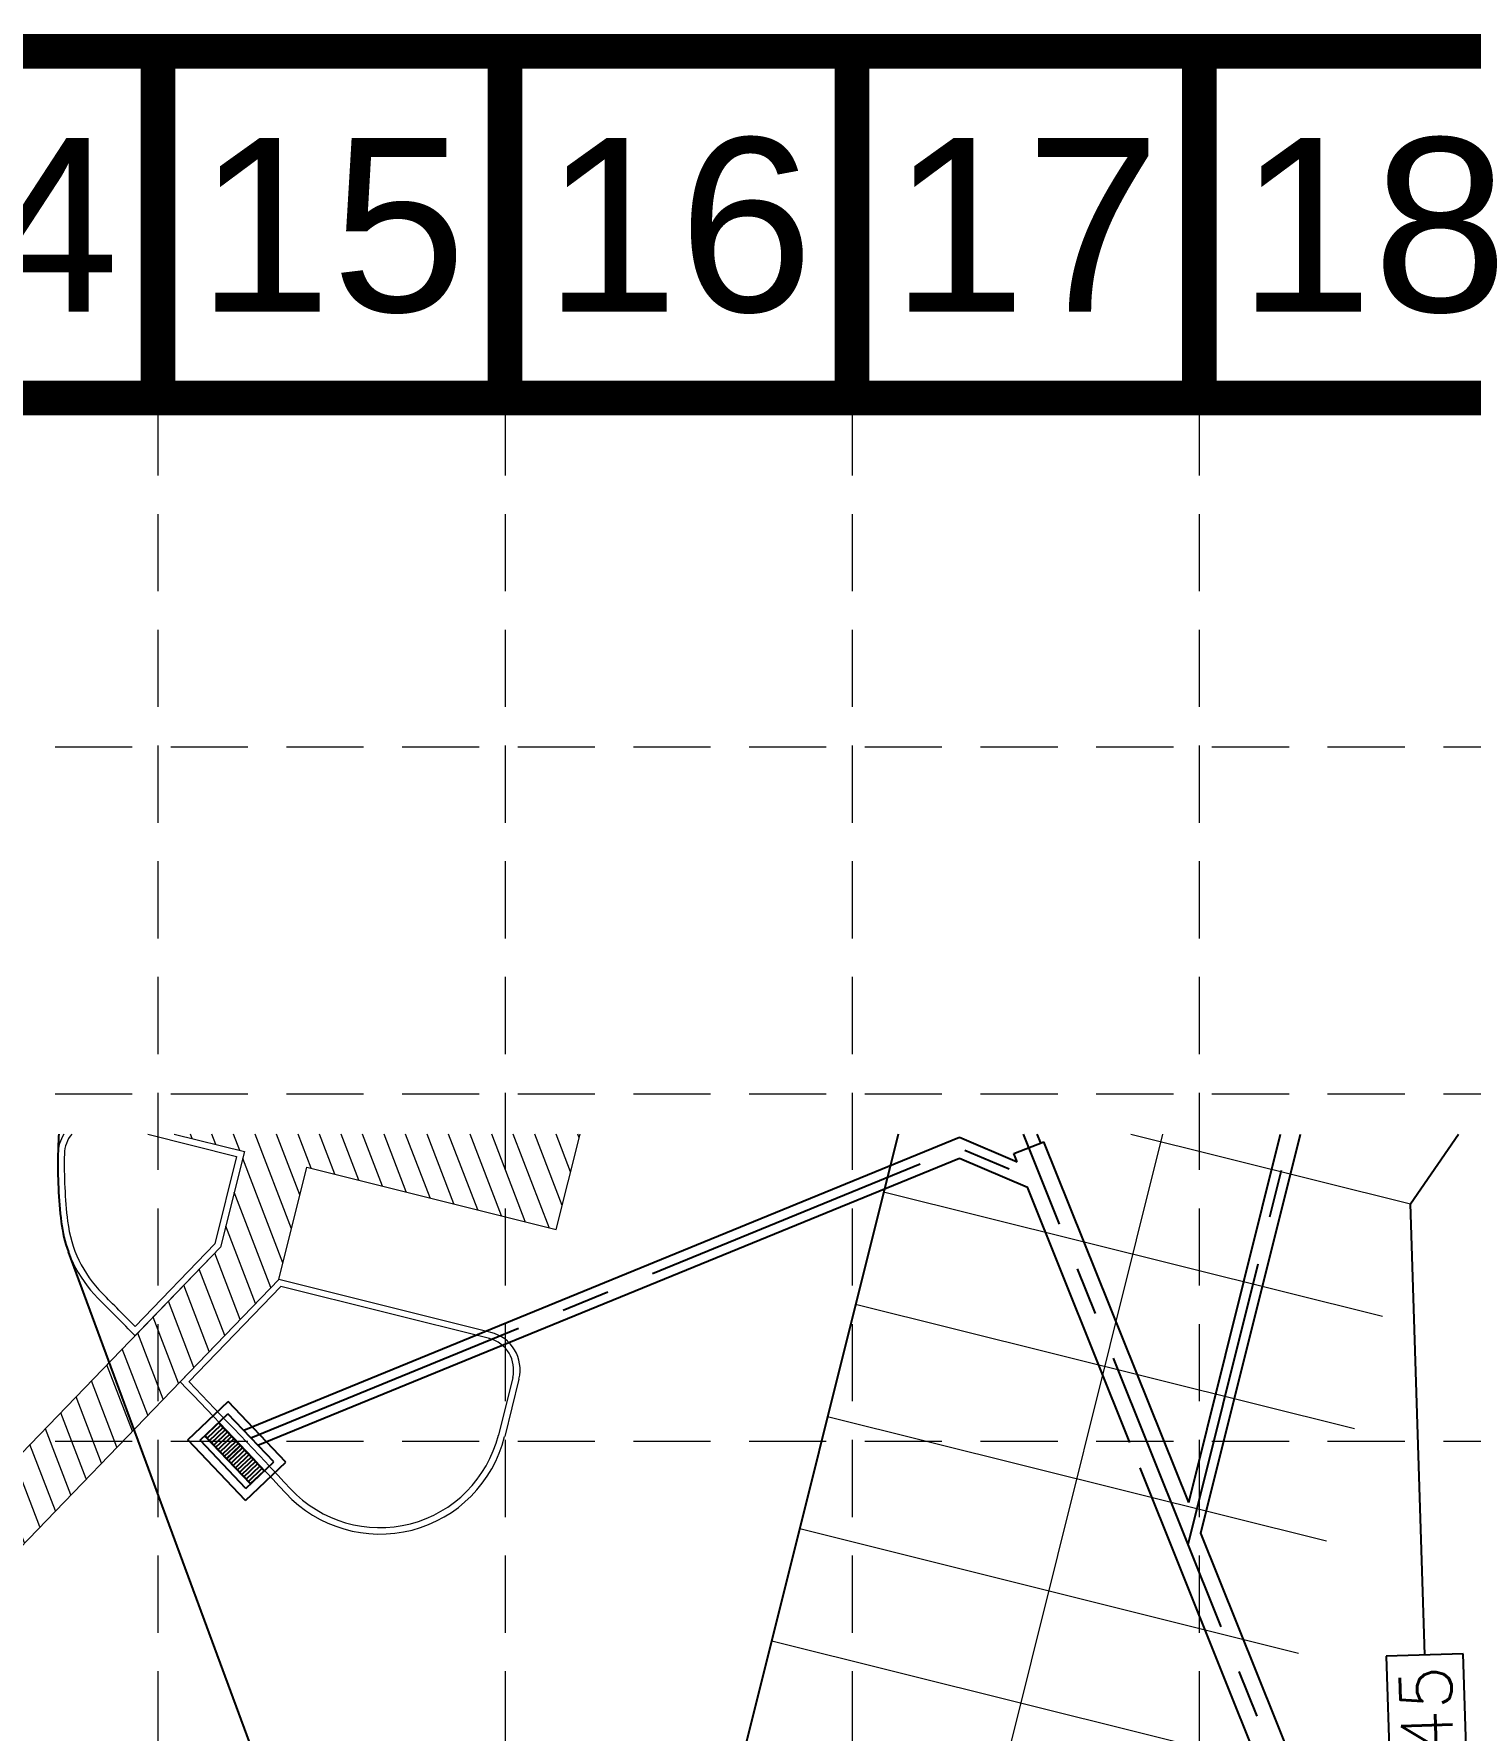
# Model space of a CAD drawing. Header units: feet. Extents: x 2597001 to 2598732, y 7017887 to 7019952.
# Drawn here: x 2597397.7 to 2597509.4, y 7018838 to 7018970 of the extents above; entities that cross this region are included whole.
import ezdxf
from ezdxf.enums import TextEntityAlignment as Align

# ---------------------------------------------------------------- set-up
doc = ezdxf.new("R2010")
doc.units = ezdxf.units.FT
doc.header["$LTSCALE"] = 30
doc.header["$MEASUREMENT"] = 0
doc.linetypes.add('18358A-BASE-GRAD$0$CENTER2', pattern=[1.125, 0.75, -0.125, 0.125, -0.125])
doc.linetypes.add('HIDDEN', pattern=[0.375, 0.25, -0.125])
for name, color, linetype in [('18358A-BASE-GRAD$0$D-INLET', 3, 'CONTINUOUS'), ('BASE', 7, 'CONTINUOUS'), ('GRID', 254, 'HIDDEN'), ('PC', 35, 'CONTINUOUS'), ('STORM', 5, 'CONTINUOUS')]:
    doc.layers.add(name, color=color, linetype=linetype)
doc.layers.add('18358A-BASE-SITE$0$Curb', color=1, linetype='CONTINUOUS', lineweight=9)
doc.layers.add('18358A-BASE-SITE$0$PARK-STRIP', color=5, linetype='CONTINUOUS', lineweight=0)
doc.styles.add('L100', font='simplex.shx', dxfattribs={"height": 2})
doc.styles.get("Standard").update_dxf_attribs({"font": 'ARIAL.TTF'})

msp = doc.modelspace()

# ---------------------------------------------------------------- hatches: boundary and pattern name
at = {"layer": '18358A-BASE-SITE$0$PARK-STRIP'}
h = msp.add_hatch(dxfattribs=at)
h.set_pattern_fill('ANSI31', scale=12.5, angle=66, style=0)
h.set_pattern_definition([(111.00003, (2597779.7072, 7017820.6232), (-1.4587191, -0.5599507), [])])
h.paths.add_polyline_path([(2597440.16, 7018884.4), (2597408.6, 7018884.4), (2597414.06, 7018883.04), (2597412.2, 7018875.61), (2597384.71, 7018847.13), (2597388.2, 7018843.55), (2597416.73, 7018873.1), (2597418.91, 7018881.83), (2597438.31, 7018876.99)])

# ---------------------------------------------------------------- linework, layer by layer
at = {"layer": '18358A-BASE-GRAD$0$D-INLET', "color": 5}
for p, q in [((2597409.66, 7018860.61), (2597412.8, 7018863.6)), ((2597409.66, 7018860.61), (2597412.8, 7018863.6)), ((2597410.6, 7018860.59), (2597412.77, 7018862.65)), ((2597410.6, 7018860.59), (2597412.77, 7018862.65)), ((2597416.34, 7018858.91), (2597412.77, 7018862.65)), ((2597416.34, 7018858.91), (2597412.77, 7018862.65)), ((2597417.28, 7018858.89), (2597412.8, 7018863.6)), ((2597417.28, 7018858.89), (2597412.8, 7018863.6)), ((2597410.99, 7018860.93), (2597412.05, 7018861.94)), ((2597410.99, 7018860.93), (2597412.05, 7018861.94)), ((2597411.16, 7018860.75), (2597412.22, 7018861.76)), ((2597411.16, 7018860.75), (2597412.22, 7018861.76)), ((2597411.33, 7018860.58), (2597412.39, 7018861.58)), ((2597411.33, 7018860.58), (2597412.39, 7018861.58)), ((2597411.5, 7018860.4), (2597412.55, 7018861.41)), ((2597411.5, 7018860.4), (2597412.55, 7018861.41)), ((2597415.61, 7018858.22), (2597412.05, 7018861.96)), ((2597415.61, 7018858.22), (2597412.05, 7018861.96)), ((2597413.73, 7018860.17), (2597412.05, 7018861.94)), ((2597413.73, 7018860.17), (2597412.05, 7018861.94)), ((2597414.14, 7018855.9), (2597409.66, 7018860.61)), ((2597414.14, 7018855.9), (2597409.66, 7018860.61)), ((2597414.16, 7018856.84), (2597410.6, 7018860.59)), ((2597414.16, 7018856.84), (2597410.6, 7018860.59)), ((2597414.53, 7018857.19), (2597410.96, 7018860.93)), ((2597414.53, 7018857.19), (2597410.96, 7018860.93)), ((2597412.67, 7018859.16), (2597410.99, 7018860.93)), ((2597412.67, 7018859.16), (2597410.99, 7018860.93)), ((2597411.67, 7018860.22), (2597412.72, 7018861.23)), ((2597411.67, 7018860.22), (2597412.72, 7018861.23)), ((2597411.83, 7018860.05), (2597412.89, 7018861.05)), ((2597411.83, 7018860.05), (2597412.89, 7018861.05)), ((2597412, 7018859.87), (2597413.06, 7018860.88)), ((2597412, 7018859.87), (2597413.06, 7018860.88)), ((2597412.17, 7018859.69), (2597413.23, 7018860.7)), ((2597412.17, 7018859.69), (2597413.23, 7018860.7)), ((2597412.34, 7018859.52), (2597413.4, 7018860.52)), ((2597412.34, 7018859.52), (2597413.4, 7018860.52)), ((2597412.51, 7018859.34), (2597413.56, 7018860.34)), ((2597412.51, 7018859.34), (2597413.56, 7018860.34)), ((2597412.67, 7018859.13), (2597413.76, 7018860.17)), ((2597412.67, 7018859.16), (2597413.73, 7018860.17)), ((2597412.67, 7018859.13), (2597413.76, 7018860.17)), ((2597412.67, 7018859.16), (2597413.73, 7018860.17)), ((2597412.82, 7018858.98), (2597413.9, 7018860.02)), ((2597412.82, 7018858.98), (2597413.9, 7018860.02)), ((2597412.85, 7018858.98), (2597413.9, 7018859.99)), ((2597412.85, 7018858.98), (2597413.9, 7018859.99)), ((2597415.58, 7018858.22), (2597413.9, 7018859.99)), ((2597415.58, 7018858.22), (2597413.9, 7018859.99)), ((2597414.53, 7018857.22), (2597412.85, 7018858.98)), ((2597414.53, 7018857.22), (2597412.85, 7018858.98)), ((2597413.01, 7018858.81), (2597414.07, 7018859.81)), ((2597413.01, 7018858.81), (2597414.07, 7018859.81)), ((2597413.18, 7018858.63), (2597414.24, 7018859.64)), ((2597413.18, 7018858.63), (2597414.24, 7018859.64)), ((2597413.35, 7018858.45), (2597414.41, 7018859.46)), ((2597413.35, 7018858.45), (2597414.41, 7018859.46)), ((2597413.52, 7018858.28), (2597414.58, 7018859.28)), ((2597413.52, 7018858.28), (2597414.58, 7018859.28)), ((2597413.69, 7018858.1), (2597414.74, 7018859.11)), ((2597413.69, 7018858.1), (2597414.74, 7018859.11)), ((2597413.86, 7018857.92), (2597414.91, 7018858.93)), ((2597413.86, 7018857.92), (2597414.91, 7018858.93)), ((2597414.02, 7018857.75), (2597415.08, 7018858.75)), ((2597414.02, 7018857.75), (2597415.08, 7018858.75)), ((2597414.14, 7018855.9), (2597417.28, 7018858.89)), ((2597414.14, 7018855.9), (2597417.28, 7018858.89)), ((2597414.16, 7018856.84), (2597416.34, 7018858.91)), ((2597414.16, 7018856.84), (2597416.34, 7018858.91)), ((2597414.19, 7018857.57), (2597415.25, 7018858.58)), ((2597414.19, 7018857.57), (2597415.25, 7018858.58)), ((2597414.36, 7018857.39), (2597415.42, 7018858.4)), ((2597414.36, 7018857.39), (2597415.42, 7018858.4)), ((2597414.53, 7018857.22), (2597415.58, 7018858.22)), ((2597414.53, 7018857.22), (2597415.58, 7018858.22))]:
    msp.add_line(p, q, dxfattribs=at)
at = {"layer": '18358A-BASE-SITE$0$Curb', "color": 7}
for p, q in [((2597406.53, 7018884.4), (2597413.45, 7018882.67)), ((2597408.6, 7018884.4), (2597414.06, 7018883.04)), ((2597413.45, 7018882.67), (2597411.75, 7018875.86)), ((2597414.06, 7018883.04), (2597412.2, 7018875.61)), ((2597411.75, 7018875.86), (2597405.55, 7018869.44)), ((2597412.2, 7018875.61), (2597405.56, 7018868.72)), ((2597416.73, 7018873.1), (2597409.05, 7018865.14)), ((2597416.89, 7018872.54), (2597409.74, 7018865.14)), ((2597433.23, 7018868.98), (2597416.73, 7018873.1)), ((2597433.11, 7018868.5), (2597416.89, 7018872.54)), ((2597434.93, 7018865.47), (2597433.81, 7018860.99)), ((2597435.41, 7018865.35), (2597434.3, 7018860.87))]:
    msp.add_line(p, q, dxfattribs=at)
for centre, radius, start, end in [((2596963.26, 7018433.65), 590.41, 36.17793, 49.76886), ((2597402.55, 7018882.81), 3, 148.1058, 178.7682), ((2597402.55, 7018882.81), 2.5, 140.6524, 178.7682), ((2597438.54, 7018882.04), 39, 178.7682, 186.59), ((2597438.54, 7018882.04), 38.5, 178.7682, 186.59), ((2597409.74, 7018878.71), 10, 186.59, 224.909), ((2597409.74, 7018878.71), 9.5, 186.59, 224.909), ((2596963.26, 7018433.65), 620.91, 44.57527, 44.90899), ((2596963.26, 7018433.65), 620.41, 44.52793, 44.90899), ((2597432.5, 7018866.07, 0), 2.5, 346, 76), ((2597432.5, 7018866.07, 0), 3, 346, 76), ((2596963.26, 7018433.65), 620.41, 42.96264, 44.06597), ((2596963.26, 7018433.65), 620.91, 42.96264, 44.02136), ((2597424.59, 7018863.29), 10, 222.9626, 346), ((2597424.59, 7018863.29), 9.5, 222.9626, 346)]:
    msp.add_arc(centre, radius, start, end, dxfattribs=at)
at = {"layer": '18358A-BASE-SITE$0$PARK-STRIP', "color": 7}
for p, q in [((2597472.3, 7018831.41), (2597485.51, 7018884.4)), ((2597483, 7018884.4), (2597504.77, 7018878.97)), ((2597463.78, 7018879.92), (2597502.59, 7018870.24)), ((2597461.6, 7018871.18), (2597500.41, 7018861.51)), ((2597459.42, 7018862.45), (2597498.24, 7018852.77)), ((2597457.25, 7018853.72), (2597496.06, 7018844.04)), ((2597455.07, 7018844.99), (2597493.88, 7018835.31))]:
    msp.add_line(p, q, dxfattribs=at)
msp.add_lwpolyline([(2597408.6, 7018884.4), (2597414.06, 7018883.04), (2597412.2, 7018875.61), (2597384.71, 7018847.13), (2597388.2, 7018843.55), (2597416.73, 7018873.1), (2597418.91, 7018881.83), (2597438.31, 7018876.99), (2597440.16, 7018884.4)], dxfattribs=at)
at = {"layer": 'BASE', "const_width": 2.7}
for points in [[(2597002.33, 7017888.62), (2598730.33, 7017888.62), (2598730.33, 7018968.62), (2597002.33, 7018968.62)], [(2597029.27, 7017915.61), (2598703.4, 7017915.56), (2598703.37, 7018941.63), (2597029.61, 7018941.66)]]:
    msp.add_lwpolyline(points, close=True, dxfattribs=at)
for points in [[(2597407.33, 7018941.62), (2597407.33, 7018968.62)], [(2597434.33, 7018941.62), (2597434.33, 7018968.62)], [(2597461.33, 7018941.62), (2597461.33, 7018968.62)], [(2597488.33, 7018941.62), (2597488.33, 7018968.62)]]:
    msp.add_lwpolyline(points, dxfattribs=at)
at = {"layer": 'GRID', "color": 252, "linetype": 'HIDDEN', "lineweight": 0, "ltscale": 0.8}
for p, q in [((2597407.33, 7018941.62), (2597407.33, 7017996.5)), ((2597434.33, 7018941.62), (2597434.33, 7017996.5)), ((2597461.33, 7018941.62), (2597461.33, 7017996.5)), ((2597488.33, 7018941.62), (2597488.33, 7017996.5)), ((2597030.32, 7018914.53), (2598704.32, 7018914.53)), ((2597030.32, 7018887.53), (2598704.32, 7018887.53)), ((2597030.32, 7018860.53), (2598704.32, 7018860.53))]:
    msp.add_line(p, q, dxfattribs=at)
at = {"layer": 'PC', "color": 35}
for p, q in [((2597464.9, 7018884.4), (2597449.99, 7018824.61)), ((2597504.77, 7018878.97), (2597508.49, 7018884.4)), ((2597505.87, 7018843.89), (2597504.77, 7018878.97)), ((2597414.86, 7018836), (2597400.36, 7018875.25)), ((2597508.87, 7018843.99), (2597502.87, 7018843.8)), ((2597502.87, 7018843.8), (2597503.25, 7018831.81)), ((2597509.25, 7018831.99), (2597508.87, 7018843.99))]:
    msp.add_line(p, q, dxfattribs=at)
for centre, radius, start, end in [((2597438.54, 7018882.04), 39, 176.5323, 178.7682), ((2597438.54, 7018882.04), 39, 178.7682, 186.59), ((2597409.74, 7018878.71), 10, 186.59, 200.2849)]:
    msp.add_arc(centre, radius, start, end, dxfattribs=at)
at = {"layer": 'STORM', "color": 170}
for p, q in [((2597414, 7018861.37), (2597469.69, 7018884.15)), ((2597414, 7018861.37), (2597469.69, 7018884.15)), ((2597469.69, 7018884.15), (2597474.17, 7018882.24)), ((2597469.69, 7018884.15), (2597474.17, 7018882.24)), ((2597473.91, 7018882.88), (2597476.23, 7018883.81)), ((2597473.91, 7018882.88), (2597476.23, 7018883.81)), ((2597476, 7018883.71), (2597475.73, 7018884.4)), ((2597476, 7018883.71), (2597475.73, 7018884.4)), ((2597487.51, 7018855.74), (2597476.23, 7018883.81)), ((2597487.51, 7018855.74), (2597476.23, 7018883.81)), ((2597487.51, 7018855.74), (2597494.65, 7018884.4)), ((2597487.51, 7018855.74), (2597494.65, 7018884.4)), ((2597488.46, 7018853.37), (2597496.2, 7018884.4)), ((2597488.46, 7018853.37), (2597496.2, 7018884.4)), ((2597415.11, 7018860.2), (2597469.68, 7018882.52)), ((2597415.11, 7018860.2), (2597469.68, 7018882.52)), ((2597469.68, 7018882.52), (2597474.96, 7018880.27)), ((2597469.68, 7018882.52), (2597474.96, 7018880.27)), ((2597474.17, 7018882.24), (2597473.91, 7018882.88)), ((2597474.17, 7018882.24), (2597473.91, 7018882.88)), ((2597482.94, 7018860.42), (2597474.96, 7018880.27)), ((2597482.94, 7018860.42), (2597474.96, 7018880.27)), ((2597501.28, 7018814.75), (2597483.73, 7018858.45)), ((2597501.28, 7018814.75), (2597483.73, 7018858.45)), ((2597503.96, 7018814.78), (2597488.46, 7018853.37)), ((2597503.96, 7018814.78), (2597488.46, 7018853.37))]:
    msp.add_line(p, q, dxfattribs=at)
at = {"layer": 'STORM', "linetype": '18358A-BASE-GRAD$0$CENTER2'}
for p, q in [((2597502.62, 7018814.77), (2597474.65, 7018884.4)), ((2597502.62, 7018814.77), (2597474.65, 7018884.4)), ((2597487.47, 7018852.49), (2597495.43, 7018884.4)), ((2597487.47, 7018852.49), (2597495.43, 7018884.4))]:
    msp.add_line(p, q, dxfattribs=at)
at = {"layer": 'STORM', "linetype": '18358A-BASE-GRAD$0$CENTER2', "flags": 128}
msp.add_lwpolyline([(2597414.56, 7018860.78), (2597469.69, 7018883.33), (2597476.19, 7018880.56)], dxfattribs=at)
msp.add_lwpolyline([(2597414.56, 7018860.78), (2597469.69, 7018883.33), (2597476.19, 7018880.56)], dxfattribs=at)

# ---------------------------------------------------------------- texts
at = {"layer": 'BASE'}
for s, p in [('14', (2597393.83, 7018955.12)), ('15', (2597420.83, 7018955.12)), ('16', (2597447.83, 7018955.12)), ('17', (2597474.83, 7018955.12)), ('18', (2597501.83, 7018955.12))]:
    msp.add_text(s, height=13.5, dxfattribs=at).set_placement(p, align=Align.MIDDLE_CENTER)
at = {"layer": 'PC', "color": 35, "style": 'L100'}
msp.add_text('545', height=4, rotation=91.8013, dxfattribs=at).set_placement((2597506.06, 7018837.9), align=Align.MIDDLE_CENTER)

doc.saveas('drawing.dxf')
